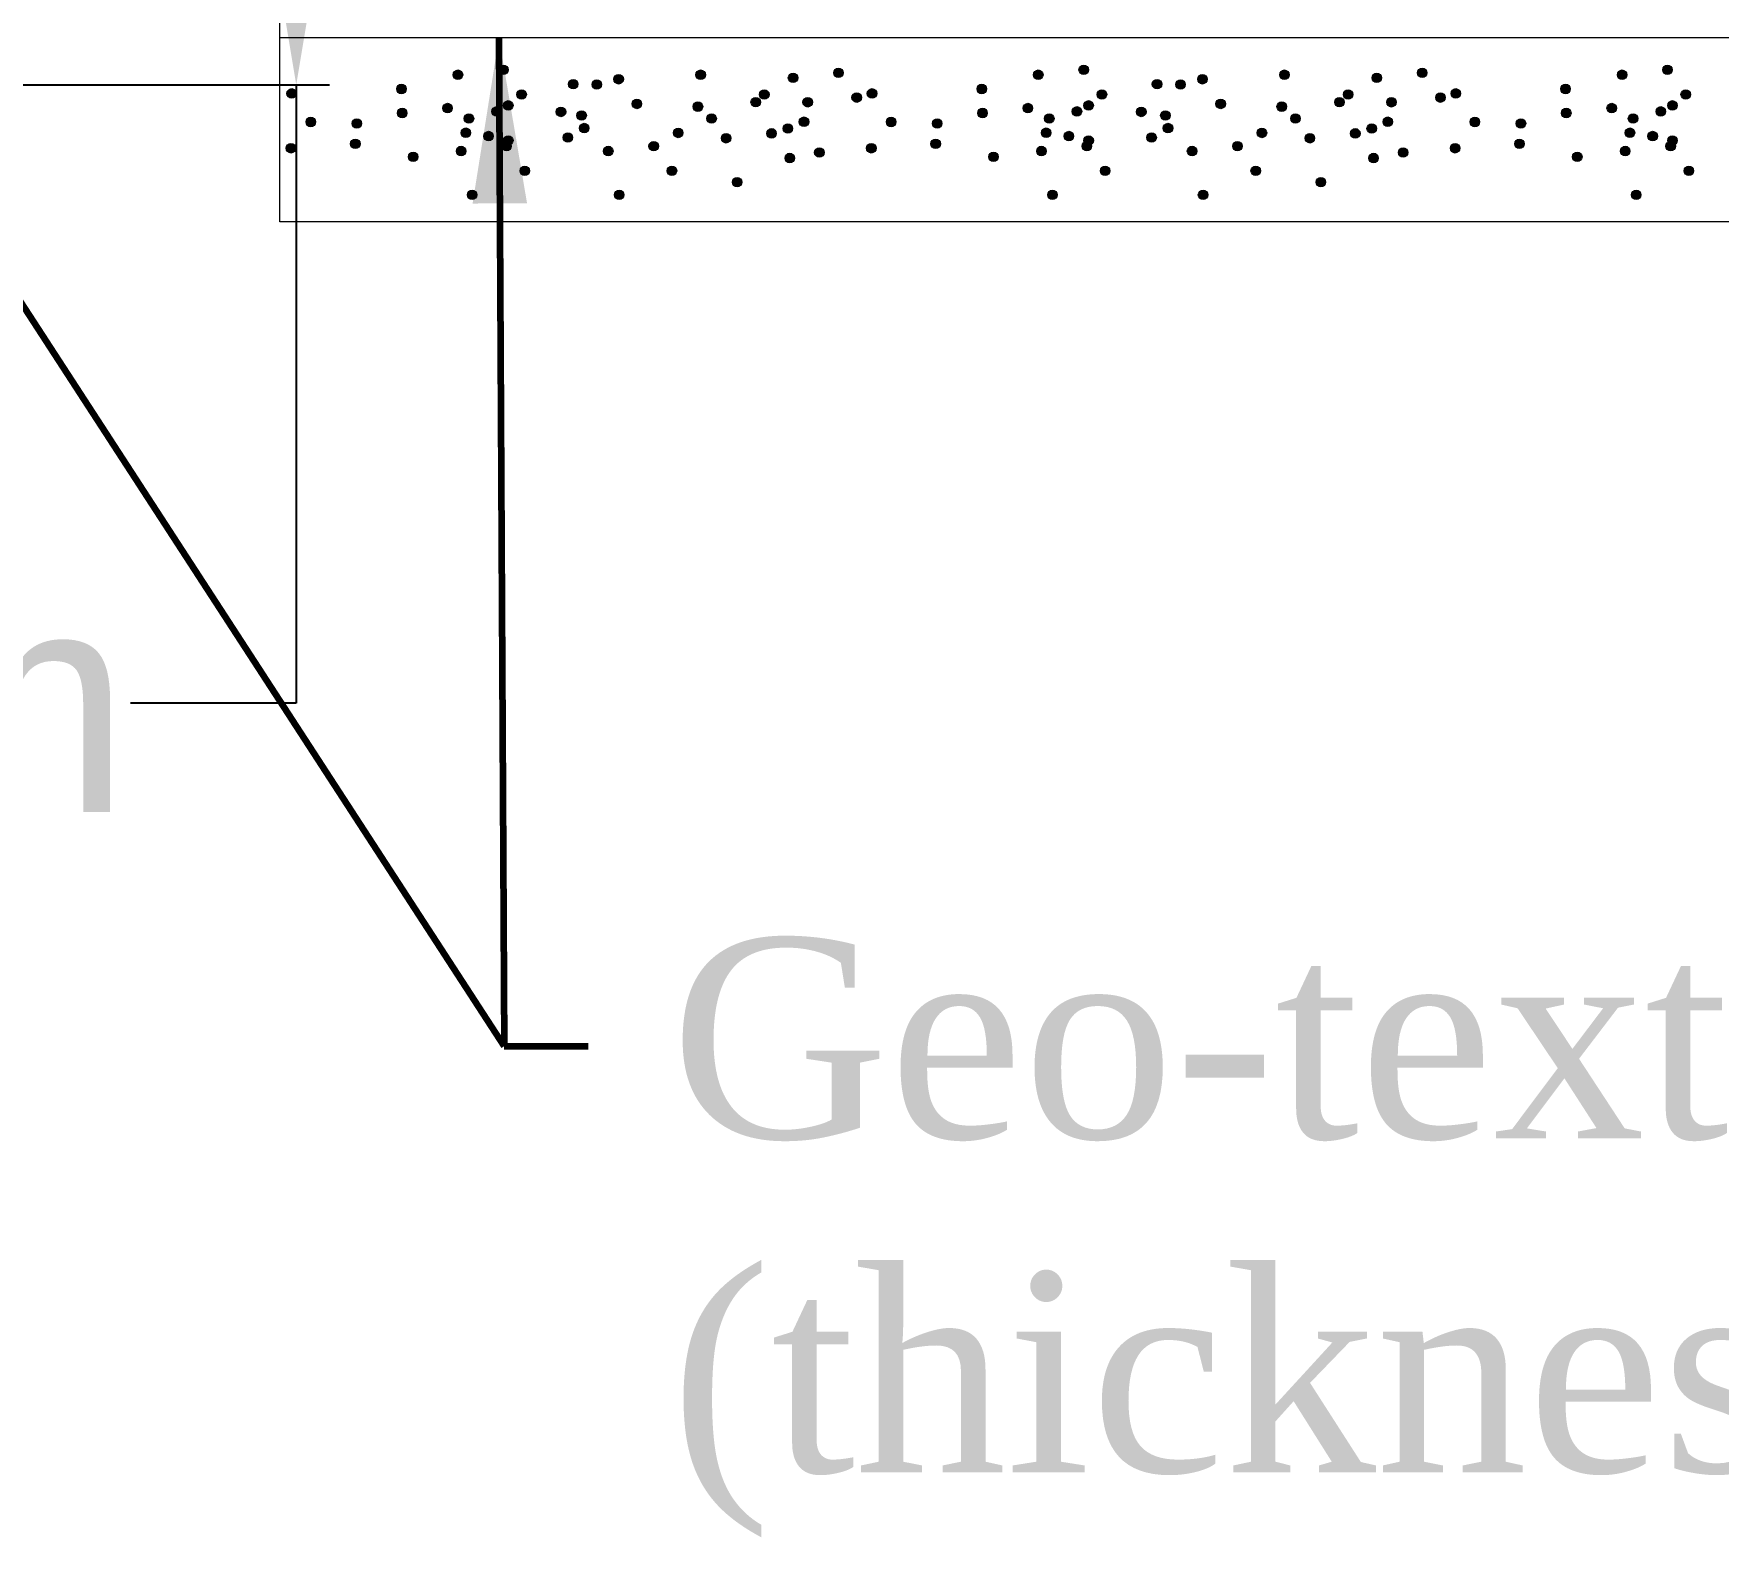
# Model space of a CAD drawing. Header units: inches. Extents: x -885 to 26362, y -28010 to 990.
# Drawn here: x 4337.89 to 4347.05, y -19628.27 to -19620.1 of the extents above; entities that cross this region are included whole.
import ezdxf

# ---------------------------------------------------------------- set-up
doc = ezdxf.new("R2010")
doc.units = ezdxf.units.IN
doc.header["$MEASUREMENT"] = 0
doc.header["$PDMODE"] = 3
doc.layers.add('LINE', color=7, linetype='Continuous')
doc.styles.get("Standard").update_dxf_attribs({"font": 'arial.ttf'})
doc.dimstyles.get("Standard").update_dxf_attribs({"dimtxt": 0.18, "dimasz": 0.18, "dimexe": 0.18, "dimexo": 0.0625, "dimgap": 0.09, "dimtad": 0, "dimtih": 1, "dimtoh": 1, "dimdec": 4, "dimzin": 0, "dimdsep": 46, "dimtxsty": 'Standard', "dimcen": 0.09, "dimadec": 0, "dimazin": 0, "dimtfac": 1, "dimtdec": 4, "dimtofl": 0, "dimtmove": 0, "dimatfit": 3, "dimfxl": 1, "dimtolj": 1, "dimtzin": 0, "dimarcsym": 0})

# ---------------------------------------------------------------- blocks, each defined once
blk = doc.blocks.new('*D69')
at = {"layer": 'Defpoints', "color": 0, "ltscale": 0.5, "transparency": 16777216}
for p in [(4336.2786, -19618.3682), (4339.3214, -19618.3682), (4336.4793, -19620.3745)]:
    blk.add_point(p, dxfattribs=at)
at = {"layer": 'LINE', "color": 7, "ltscale": 0.5, "transparency": 16777216}
for p, q in [((4336.3411, -19618.3682), (4339.5014, -19618.3682)), ((4339.3214, -19619.2682), (4339.3214, -19619.4745)), ((4336.5418, -19620.3745), (4339.5014, -19620.3745)), ((4339.3214, -19620.3745), (4339.3214, -19623.7334)), ((4339.3214, -19623.7334), (4338.4214, -19623.7334))]:
    blk.add_line(p, q, dxfattribs=at)
for points in [[(4339.1714, -19619.2682), (4339.4714, -19619.2682), (4339.3214, -19618.3682)], [(4339.1714, -19619.4745), (4339.4714, -19619.4745), (4339.3214, -19620.3745)]]:
    blk.add_solid(points, dxfattribs=at)
at = {"layer": 'LINE', "color": 7, "lineweight": 20, "ltscale": 0.5, "transparency": 16777216, "insert": (4336.0906, -19623.7334), "char_height": 1.2, "attachment_point": 5}
blk.add_mtext('\\A1;0.30m', dxfattribs=at)
blk = doc.blocks.new('*D71')
at = {"layer": 'Defpoints', "color": 0, "ltscale": 0.5, "transparency": 16777216}
for p in [(4336.2786, -19618.3682), (4339.3214, -19618.3682), (4336.4793, -19620.3745)]:
    blk.add_point(p, dxfattribs=at)
at = {"layer": 'LINE', "color": 7, "ltscale": 0.5, "transparency": 16777216}
for p, q in [((4336.3411, -19618.3682), (4339.5014, -19618.3682)), ((4339.3214, -19619.2682), (4339.3214, -19619.4745)), ((4336.5418, -19620.3745), (4339.5014, -19620.3745)), ((4339.3214, -19620.3745), (4339.3214, -19623.7334)), ((4339.3214, -19623.7334), (4338.4214, -19623.7334))]:
    blk.add_line(p, q, dxfattribs=at)
for points in [[(4339.1714, -19619.2682), (4339.4714, -19619.2682), (4339.3214, -19618.3682)], [(4339.1714, -19619.4745), (4339.4714, -19619.4745), (4339.3214, -19620.3745)]]:
    blk.add_solid(points, dxfattribs=at)
at = {"layer": 'LINE', "color": 7, "lineweight": 20, "ltscale": 0.5, "transparency": 16777216, "insert": (4336.0906, -19623.7334), "char_height": 1.2, "attachment_point": 5}
blk.add_mtext('\\A1;0.30m', dxfattribs=at)

msp = doc.modelspace()

# ---------------------------------------------------------------- hatches: boundary and pattern name
at = {"layer": 'LINE', "lineweight": 20, "ltscale": 0.5}
for points in [[(4340.225892, -19620.318897, -1), (4340.174447, -19620.318897, -1)], [(4340.225892, -19620.318897, -1), (4340.174447, -19620.318897, -1)], [(4340.472587, -19620.291997, -1), (4340.421143, -19620.291997, -1)], [(4340.472587, -19620.291997, -1), (4340.421143, -19620.291997, -1)], [(4341.544714, -19620.318897, -1), (4341.493269, -19620.318897, -1)], [(4341.544714, -19620.318897, -1), (4341.493269, -19620.318897, -1)], [(4342.046678, -19620.336176, -1), (4341.995234, -19620.336176, -1)], [(4342.046678, -19620.336176, -1), (4341.995234, -19620.336176, -1)], [(4342.293374, -19620.309275, -1), (4342.241929, -19620.309275, -1)], [(4342.293374, -19620.309275, -1), (4342.241929, -19620.309275, -1)], [(4343.379483, -19620.318897, -1), (4343.328039, -19620.318897, -1)], [(4343.379483, -19620.318897, -1), (4343.328039, -19620.318897, -1)], [(4343.626179, -19620.291997, -1), (4343.574734, -19620.291997, -1)], [(4343.626179, -19620.291997, -1), (4343.574734, -19620.291997, -1)], [(4344.716968, -19620.318897, -1), (4344.665524, -19620.318897, -1)], [(4344.716968, -19620.318897, -1), (4344.665524, -19620.318897, -1)], [(4345.218933, -19620.336176, -1), (4345.167488, -19620.336176, -1)], [(4345.218933, -19620.336176, -1), (4345.167488, -19620.336176, -1)], [(4345.465629, -19620.309275, -1), (4345.414184, -19620.309275, -1)], [(4345.465629, -19620.309275, -1), (4345.414184, -19620.309275, -1)], [(4346.551738, -19620.318897, -1), (4346.500293, -19620.318897, -1)], [(4346.551738, -19620.318897, -1), (4346.500293, -19620.318897, -1)], [(4346.798434, -19620.291997, -1), (4346.746989, -19620.291997, -1)], [(4346.798434, -19620.291997, -1), (4346.746989, -19620.291997, -1)], [(4339.322335, -19620.420358, -1), (4339.27089, -19620.420358, -1)], [(4339.322335, -19620.420358, -1), (4339.27089, -19620.420358, -1)], [(4339.918684, -19620.396552, -1), (4339.867239, -19620.396552, -1)], [(4339.918684, -19620.396552, -1), (4339.867239, -19620.396552, -1)], [(4340.571776, -19620.426047, -1), (4340.520331, -19620.426047, -1)], [(4340.571776, -19620.426047, -1), (4340.520331, -19620.426047, -1)], [(4340.852347, -19620.370733, -1), (4340.800903, -19620.370733, -1)], [(4340.852347, -19620.370733, -1), (4340.800903, -19620.370733, -1)], [(4340.978582, -19620.36279, -1), (4340.930836, -19620.381944, -1)], [(4340.978582, -19620.36279, -1), (4340.930836, -19620.381944, -1)], [(4341.099043, -19620.343832, -1), (4341.047598, -19620.343832, -1)], [(4341.099043, -19620.343832, -1), (4341.047598, -19620.343832, -1)], [(4341.890598, -19620.426047, -1), (4341.839153, -19620.426047, -1)], [(4341.890598, -19620.426047, -1), (4341.839153, -19620.426047, -1)], [(4342.475927, -19620.420358, -1), (4342.424482, -19620.420358, -1)], [(4342.475927, -19620.420358, -1), (4342.424482, -19620.420358, -1)], [(4343.072276, -19620.396552, -1), (4343.020831, -19620.396552, -1)], [(4343.072276, -19620.396552, -1), (4343.020831, -19620.396552, -1)], [(4343.725367, -19620.426047, -1), (4343.673923, -19620.426047, -1)], [(4343.725367, -19620.426047, -1), (4343.673923, -19620.426047, -1)], [(4344.024602, -19620.370733, -1), (4343.973157, -19620.370733, -1)], [(4344.024602, -19620.370733, -1), (4343.973157, -19620.370733, -1)], [(4344.150837, -19620.36279, -1), (4344.103091, -19620.381944, -1)], [(4344.150837, -19620.36279, -1), (4344.103091, -19620.381944, -1)], [(4344.271298, -19620.343832, -1), (4344.219853, -19620.343832, -1)], [(4344.271298, -19620.343832, -1), (4344.219853, -19620.343832, -1)], [(4345.062852, -19620.426047, -1), (4345.011408, -19620.426047, -1)], [(4345.062852, -19620.426047, -1), (4345.011408, -19620.426047, -1)], [(4345.648181, -19620.420358, -1), (4345.596737, -19620.420358, -1)], [(4345.648181, -19620.420358, -1), (4345.596737, -19620.420358, -1)], [(4346.24453, -19620.396552, -1), (4346.193086, -19620.396552, -1)], [(4346.24453, -19620.396552, -1), (4346.193086, -19620.396552, -1)], [(4346.897622, -19620.426047, -1), (4346.846178, -19620.426047, -1)], [(4346.897622, -19620.426047, -1), (4346.846178, -19620.426047, -1)], [(4340.169492, -19620.500143, -1), (4340.118047, -19620.500143, -1)], [(4340.169492, -19620.500143, -1), (4340.118047, -19620.500143, -1)], [(4340.436024, -19620.518138, -1), (4340.384579, -19620.518138, -1)], [(4340.436024, -19620.518138, -1), (4340.384579, -19620.518138, -1)], [(4340.49942, -19620.485509, -1), (4340.447975, -19620.485509, -1)], [(4340.49942, -19620.485509, -1), (4340.447975, -19620.485509, -1)], [(4340.785677, -19620.521232, -1), (4340.734232, -19620.521232, -1)], [(4340.785677, -19620.521232, -1), (4340.734232, -19620.521232, -1)], [(4341.198231, -19620.477883, -1), (4341.146787, -19620.477883, -1)], [(4341.198231, -19620.477883, -1), (4341.146787, -19620.477883, -1)], [(4341.52994, -19620.492528, -1), (4341.478496, -19620.492528, -1)], [(4341.52994, -19620.492528, -1), (4341.478496, -19620.492528, -1)], [(4341.843801, -19620.467985, -1), (4341.792357, -19620.467985, -1)], [(4341.843801, -19620.467985, -1), (4341.792357, -19620.467985, -1)], [(4342.126289, -19620.468722, -1), (4342.074845, -19620.468722, -1)], [(4342.126289, -19620.468722, -1), (4342.074845, -19620.468722, -1)], [(4342.392562, -19620.443326, -1), (4342.341118, -19620.443326, -1)], [(4342.392562, -19620.443326, -1), (4342.341118, -19620.443326, -1)], [(4343.323084, -19620.500143, -1), (4343.271639, -19620.500143, -1)], [(4343.323084, -19620.500143, -1), (4343.271639, -19620.500143, -1)], [(4343.589615, -19620.518138, -1), (4343.538171, -19620.518138, -1)], [(4343.589615, -19620.518138, -1), (4343.538171, -19620.518138, -1)], [(4343.653011, -19620.485509, -1), (4343.601567, -19620.485509, -1)], [(4343.653011, -19620.485509, -1), (4343.601567, -19620.485509, -1)], [(4343.939269, -19620.521232, -1), (4343.887824, -19620.521232, -1)], [(4343.939269, -19620.521232, -1), (4343.887824, -19620.521232, -1)], [(4344.370486, -19620.477883, -1), (4344.319042, -19620.477883, -1)], [(4344.370486, -19620.477883, -1), (4344.319042, -19620.477883, -1)], [(4344.702195, -19620.492528, -1), (4344.65075, -19620.492528, -1)], [(4344.702195, -19620.492528, -1), (4344.65075, -19620.492528, -1)], [(4345.016056, -19620.467985, -1), (4344.964612, -19620.467985, -1)], [(4345.016056, -19620.467985, -1), (4344.964612, -19620.467985, -1)], [(4345.298544, -19620.468722, -1), (4345.2471, -19620.468722, -1)], [(4345.298544, -19620.468722, -1), (4345.2471, -19620.468722, -1)], [(4345.564817, -19620.443326, -1), (4345.513373, -19620.443326, -1)], [(4345.564817, -19620.443326, -1), (4345.513373, -19620.443326, -1)], [(4346.495338, -19620.500143, -1), (4346.443894, -19620.500143, -1)], [(4346.495338, -19620.500143, -1), (4346.443894, -19620.500143, -1)], [(4346.76187, -19620.518138, -1), (4346.710425, -19620.518138, -1)], [(4346.76187, -19620.518138, -1), (4346.710425, -19620.518138, -1)], [(4346.825266, -19620.485509, -1), (4346.773822, -19620.485509, -1)], [(4346.825266, -19620.485509, -1), (4346.773822, -19620.485509, -1)], [(4339.42591, -19620.575872, -1), (4339.374465, -19620.575872, -1)], [(4339.42591, -19620.575872, -1), (4339.374465, -19620.575872, -1)], [(4339.676375, -19620.583957, -1), (4339.62493, -19620.583957, -1)], [(4339.676375, -19620.583957, -1), (4339.62493, -19620.583957, -1)], [(4339.922796, -19620.527044, -1), (4339.871352, -19620.527044, -1)], [(4339.922796, -19620.527044, -1), (4339.871352, -19620.527044, -1)], [(4340.285518, -19620.55701, -1), (4340.234074, -19620.55701, -1)], [(4340.285518, -19620.55701, -1), (4340.234074, -19620.55701, -1)], [(4340.897815, -19620.540155, -1), (4340.84637, -19620.540155, -1)], [(4340.897815, -19620.540155, -1), (4340.84637, -19620.540155, -1)], [(4340.911974, -19620.608845, -1), (4340.860529, -19620.608845, -1)], [(4340.911974, -19620.608845, -1), (4340.860529, -19620.608845, -1)], [(4341.60434, -19620.55701, -1), (4341.552896, -19620.55701, -1)], [(4341.60434, -19620.55701, -1), (4341.552896, -19620.55701, -1)], [(4342.018945, -19620.611595, -1), (4341.9675, -19620.611595, -1)], [(4342.018945, -19620.611595, -1), (4341.9675, -19620.611595, -1)], [(4342.106305, -19620.574289, -1), (4342.05486, -19620.574289, -1)], [(4342.106305, -19620.574289, -1), (4342.05486, -19620.574289, -1)], [(4342.579502, -19620.575872, -1), (4342.528057, -19620.575872, -1)], [(4342.579502, -19620.575872, -1), (4342.528057, -19620.575872, -1)], [(4342.829967, -19620.583957, -1), (4342.778522, -19620.583957, -1)], [(4342.829967, -19620.583957, -1), (4342.778522, -19620.583957, -1)], [(4343.076388, -19620.527044, -1), (4343.024943, -19620.527044, -1)], [(4343.076388, -19620.527044, -1), (4343.024943, -19620.527044, -1)], [(4343.43911, -19620.55701, -1), (4343.387665, -19620.55701, -1)], [(4343.43911, -19620.55701, -1), (4343.387665, -19620.55701, -1)], [(4344.07007, -19620.540155, -1), (4344.018625, -19620.540155, -1)], [(4344.07007, -19620.540155, -1), (4344.018625, -19620.540155, -1)], [(4344.084229, -19620.608845, -1), (4344.032784, -19620.608845, -1)], [(4344.084229, -19620.608845, -1), (4344.032784, -19620.608845, -1)], [(4344.776595, -19620.55701, -1), (4344.72515, -19620.55701, -1)], [(4344.776595, -19620.55701, -1), (4344.72515, -19620.55701, -1)], [(4345.1912, -19620.611595, -1), (4345.139755, -19620.611595, -1)], [(4345.1912, -19620.611595, -1), (4345.139755, -19620.611595, -1)], [(4345.27856, -19620.574289, -1), (4345.227115, -19620.574289, -1)], [(4345.27856, -19620.574289, -1), (4345.227115, -19620.574289, -1)], [(4345.751756, -19620.575872, -1), (4345.700312, -19620.575872, -1)], [(4345.751756, -19620.575872, -1), (4345.700312, -19620.575872, -1)], [(4346.002221, -19620.583957, -1), (4345.950777, -19620.583957, -1)], [(4346.002221, -19620.583957, -1), (4345.950777, -19620.583957, -1)], [(4346.248643, -19620.527044, -1), (4346.197198, -19620.527044, -1)], [(4346.248643, -19620.527044, -1), (4346.197198, -19620.527044, -1)], [(4346.611365, -19620.55701, -1), (4346.55992, -19620.55701, -1)], [(4346.611365, -19620.55701, -1), (4346.55992, -19620.55701, -1)], [(4339.668219, -19620.694194, -1), (4339.616774, -19620.694194, -1)], [(4339.668219, -19620.694194, -1), (4339.616774, -19620.694194, -1)], [(4340.26868, -19620.634194, -1), (4340.217236, -19620.634194, -1)], [(4340.26868, -19620.634194, -1), (4340.217236, -19620.634194, -1)], [(4340.392091, -19620.652195, -1), (4340.340647, -19620.652195, -1)], [(4340.392091, -19620.652195, -1), (4340.340647, -19620.652195, -1)], [(4340.489896, -19620.706681, -1), (4340.438451, -19620.706681, -1)], [(4340.489896, -19620.706681, -1), (4340.438451, -19620.706681, -1)], [(4340.499436, -19620.676009, -1), (4340.447991, -19620.676009, -1)], [(4340.499436, -19620.676009, -1), (4340.447991, -19620.676009, -1)], [(4340.821229, -19620.650748, -1), (4340.773483, -19620.669902, -1)], [(4340.821229, -19620.650748, -1), (4340.773483, -19620.669902, -1)], [(4341.289444, -19620.706681, -1), (4341.238, -19620.706681, -1)], [(4341.289444, -19620.706681, -1), (4341.238, -19620.706681, -1)], [(4341.422596, -19620.635402, -1), (4341.371151, -19620.635402, -1)], [(4341.422596, -19620.635402, -1), (4341.371151, -19620.635402, -1)], [(4341.683186, -19620.664467, -1), (4341.631742, -19620.664467, -1)], [(4341.683186, -19620.664467, -1), (4341.631742, -19620.664467, -1)], [(4341.929882, -19620.637567, -1), (4341.878437, -19620.637567, -1)], [(4341.929882, -19620.637567, -1), (4341.878437, -19620.637567, -1)], [(4342.821811, -19620.694194, -1), (4342.770366, -19620.694194, -1)], [(4342.821811, -19620.694194, -1), (4342.770366, -19620.694194, -1)], [(4343.422272, -19620.634194, -1), (4343.370827, -19620.634194, -1)], [(4343.422272, -19620.634194, -1), (4343.370827, -19620.634194, -1)], [(4343.545683, -19620.652195, -1), (4343.494239, -19620.652195, -1)], [(4343.545683, -19620.652195, -1), (4343.494239, -19620.652195, -1)], [(4343.643488, -19620.706681, -1), (4343.592043, -19620.706681, -1)], [(4343.643488, -19620.706681, -1), (4343.592043, -19620.706681, -1)], [(4343.653028, -19620.676009, -1), (4343.601583, -19620.676009, -1)], [(4343.653028, -19620.676009, -1), (4343.601583, -19620.676009, -1)], [(4343.993484, -19620.650748, -1), (4343.945738, -19620.669902, -1)], [(4343.993484, -19620.650748, -1), (4343.945738, -19620.669902, -1)], [(4344.461699, -19620.706681, -1), (4344.410255, -19620.706681, -1)], [(4344.461699, -19620.706681, -1), (4344.410255, -19620.706681, -1)], [(4344.594851, -19620.635402, -1), (4344.543406, -19620.635402, -1)], [(4344.594851, -19620.635402, -1), (4344.543406, -19620.635402, -1)], [(4344.855441, -19620.664467, -1), (4344.803997, -19620.664467, -1)], [(4344.855441, -19620.664467, -1), (4344.803997, -19620.664467, -1)], [(4345.102137, -19620.637567, -1), (4345.050692, -19620.637567, -1)], [(4345.102137, -19620.637567, -1), (4345.050692, -19620.637567, -1)], [(4345.994065, -19620.694194, -1), (4345.942621, -19620.694194, -1)], [(4345.994065, -19620.694194, -1), (4345.942621, -19620.694194, -1)], [(4346.594527, -19620.634194, -1), (4346.543082, -19620.634194, -1)], [(4346.594527, -19620.634194, -1), (4346.543082, -19620.634194, -1)], [(4346.717938, -19620.652195, -1), (4346.666493, -19620.652195, -1)], [(4346.717938, -19620.652195, -1), (4346.666493, -19620.652195, -1)], [(4346.815743, -19620.706681, -1), (4346.764298, -19620.706681, -1)], [(4346.815743, -19620.706681, -1), (4346.764298, -19620.706681, -1)], [(4346.825282, -19620.676009, -1), (4346.773838, -19620.676009, -1)], [(4346.825282, -19620.676009, -1), (4346.773838, -19620.676009, -1)], [(4339.318566, -19620.718745, -1), (4339.267121, -19620.718745, -1)], [(4339.318566, -19620.718745, -1), (4339.267121, -19620.718745, -1)], [(4339.982423, -19620.765157, -1), (4339.930978, -19620.765157, -1)], [(4339.982423, -19620.765157, -1), (4339.930978, -19620.765157, -1)], [(4340.2432, -19620.733581, -1), (4340.191756, -19620.733581, -1)], [(4340.2432, -19620.733581, -1), (4340.191756, -19620.733581, -1)], [(4341.042749, -19620.733581, -1), (4340.991304, -19620.733581, -1)], [(4341.042749, -19620.733581, -1), (4340.991304, -19620.733581, -1)], [(4342.02907, -19620.771617, -1), (4341.977626, -19620.771617, -1)], [(4342.02907, -19620.771617, -1), (4341.977626, -19620.771617, -1)], [(4342.189685, -19620.741821, -1), (4342.138241, -19620.741821, -1)], [(4342.189685, -19620.741821, -1), (4342.138241, -19620.741821, -1)], [(4342.472157, -19620.718745, -1), (4342.420713, -19620.718745, -1)], [(4342.472157, -19620.718745, -1), (4342.420713, -19620.718745, -1)], [(4343.136015, -19620.765157, -1), (4343.08457, -19620.765157, -1)], [(4343.136015, -19620.765157, -1), (4343.08457, -19620.765157, -1)], [(4343.396792, -19620.733581, -1), (4343.345347, -19620.733581, -1)], [(4343.396792, -19620.733581, -1), (4343.345347, -19620.733581, -1)], [(4344.215004, -19620.733581, -1), (4344.163559, -19620.733581, -1)], [(4344.215004, -19620.733581, -1), (4344.163559, -19620.733581, -1)], [(4345.201325, -19620.771617, -1), (4345.149881, -19620.771617, -1)], [(4345.201325, -19620.771617, -1), (4345.149881, -19620.771617, -1)], [(4345.36194, -19620.741821, -1), (4345.310496, -19620.741821, -1)], [(4345.36194, -19620.741821, -1), (4345.310496, -19620.741821, -1)], [(4345.644412, -19620.718745, -1), (4345.592967, -19620.718745, -1)], [(4345.644412, -19620.718745, -1), (4345.592967, -19620.718745, -1)], [(4346.308269, -19620.765157, -1), (4346.256825, -19620.765157, -1)], [(4346.308269, -19620.765157, -1), (4346.256825, -19620.765157, -1)], [(4346.569047, -19620.733581, -1), (4346.517602, -19620.733581, -1)], [(4346.569047, -19620.733581, -1), (4346.517602, -19620.733581, -1)], [(4340.589084, -19620.840731, -1), (4340.53764, -19620.840731, -1)], [(4340.589084, -19620.840731, -1), (4340.53764, -19620.840731, -1)], [(4341.388633, -19620.840731, -1), (4341.337188, -19620.840731, -1)], [(4341.388633, -19620.840731, -1), (4341.337188, -19620.840731, -1)], [(4343.742676, -19620.840731, -1), (4343.691232, -19620.840731, -1)], [(4343.742676, -19620.840731, -1), (4343.691232, -19620.840731, -1)], [(4344.560888, -19620.840731, -1), (4344.509443, -19620.840731, -1)], [(4344.560888, -19620.840731, -1), (4344.509443, -19620.840731, -1)], [(4346.914931, -19620.840731, -1), (4346.863486, -19620.840731, -1)], [(4346.914931, -19620.840731, -1), (4346.863486, -19620.840731, -1)], [(4340.302827, -19620.971694, -1), (4340.251383, -19620.971694, -1)], [(4340.302827, -19620.971694, -1), (4340.251383, -19620.971694, -1)], [(4341.102376, -19620.971694, -1), (4341.050931, -19620.971694, -1)], [(4341.102376, -19620.971694, -1), (4341.050931, -19620.971694, -1)], [(4341.742813, -19620.90258, -1), (4341.691368, -19620.90258, -1)], [(4341.742813, -19620.90258, -1), (4341.691368, -19620.90258, -1)], [(4343.456419, -19620.971694, -1), (4343.404974, -19620.971694, -1)], [(4343.456419, -19620.971694, -1), (4343.404974, -19620.971694, -1)], [(4344.27463, -19620.971694, -1), (4344.223186, -19620.971694, -1)], [(4344.27463, -19620.971694, -1), (4344.223186, -19620.971694, -1)], [(4344.915068, -19620.90258, -1), (4344.863623, -19620.90258, -1)], [(4344.915068, -19620.90258, -1), (4344.863623, -19620.90258, -1)], [(4346.628674, -19620.971694, -1), (4346.577229, -19620.971694, -1)], [(4346.628674, -19620.971694, -1), (4346.577229, -19620.971694, -1)]]:
    msp.add_hatch(color=7, dxfattribs=at).paths.add_polyline_path(points)

# ---------------------------------------------------------------- linework, layer by layer
at = {"layer": 'LINE', "color": 7, "lineweight": 20, "ltscale": 0.5}
for p, q in [((4339.231833, -19621.118106), (4339.231833, -19616.361467)), ((4339.231833, -19621.118106), (4339.231833, -19616.361467)), ((4354.961782, -19620.118106), (4339.231833, -19620.118106)), ((4354.961782, -19620.118106), (4339.231833, -19620.118106)), ((4339.22656, -19620.374461), (4336.479266, -19620.374461)), ((4339.22656, -19620.374461), (4336.479266, -19620.374461)), ((4354.7692, -19621.118106), (4339.231833, -19621.118106)), ((4354.7692, -19621.118106), (4339.231833, -19621.118106))]:
    msp.add_line(p, q, dxfattribs=at)
for centre in [(4340.200169, -19620.318897), (4340.200169, -19620.318897), (4340.446865, -19620.291997), (4340.446865, -19620.291997), (4341.518991, -19620.318897), (4341.518991, -19620.318897), (4342.020956, -19620.336176), (4342.020956, -19620.336176), (4342.267652, -19620.309275), (4342.267652, -19620.309275), (4343.353761, -19620.318897), (4343.353761, -19620.318897), (4343.600457, -19620.291997), (4343.600457, -19620.291997), (4344.691246, -19620.318897), (4344.691246, -19620.318897), (4345.193211, -19620.336176), (4345.193211, -19620.336176), (4345.439906, -19620.309275), (4345.439906, -19620.309275), (4346.526016, -19620.318897), (4346.526016, -19620.318897), (4346.772711, -19620.291997), (4346.772711, -19620.291997), (4339.296613, -19620.420358), (4339.296613, -19620.420358), (4339.892962, -19620.396552), (4339.892962, -19620.396552), (4340.546053, -19620.426047), (4340.546053, -19620.426047), (4340.826625, -19620.370733), (4340.826625, -19620.370733), (4340.954709, -19620.372367), (4340.954709, -19620.372367), (4341.073321, -19620.343832), (4341.073321, -19620.343832), (4341.864875, -19620.426047), (4341.864875, -19620.426047), (4342.450204, -19620.420358), (4342.450204, -19620.420358), (4343.046553, -19620.396552), (4343.046553, -19620.396552), (4343.699645, -19620.426047), (4343.699645, -19620.426047), (4343.99888, -19620.370733), (4343.99888, -19620.370733), (4344.126964, -19620.372367), (4344.126964, -19620.372367), (4344.245575, -19620.343832), (4344.245575, -19620.343832), (4345.03713, -19620.426047), (4345.03713, -19620.426047), (4345.622459, -19620.420358), (4345.622459, -19620.420358), (4346.218808, -19620.396552), (4346.218808, -19620.396552), (4346.8719, -19620.426047), (4346.8719, -19620.426047), (4340.14377, -19620.500143), (4340.14377, -19620.500143), (4340.410301, -19620.518138), (4340.410301, -19620.518138), (4340.473697, -19620.485509), (4340.473697, -19620.485509), (4340.759955, -19620.521232), (4340.759955, -19620.521232), (4341.172509, -19620.477883), (4341.172509, -19620.477883), (4341.504218, -19620.492528), (4341.504218, -19620.492528), (4341.818079, -19620.467985), (4341.818079, -19620.467985), (4342.100567, -19620.468722), (4342.100567, -19620.468722), (4342.36684, -19620.443326), (4342.36684, -19620.443326), (4343.297361, -19620.500143), (4343.297361, -19620.500143), (4343.563893, -19620.518138), (4343.563893, -19620.518138), (4343.627289, -19620.485509), (4343.627289, -19620.485509), (4343.913546, -19620.521232), (4343.913546, -19620.521232), (4344.344764, -19620.477883), (4344.344764, -19620.477883), (4344.676473, -19620.492528), (4344.676473, -19620.492528), (4344.990334, -19620.467985), (4344.990334, -19620.467985), (4345.272822, -19620.468722), (4345.272822, -19620.468722), (4345.539095, -19620.443326), (4345.539095, -19620.443326), (4346.469616, -19620.500143), (4346.469616, -19620.500143), (4346.736148, -19620.518138), (4346.736148, -19620.518138), (4346.799544, -19620.485509), (4346.799544, -19620.485509), (4339.400188, -19620.575872), (4339.400188, -19620.575872), (4339.650653, -19620.583957), (4339.650653, -19620.583957), (4339.897074, -19620.527044), (4339.897074, -19620.527044), (4340.259796, -19620.55701), (4340.259796, -19620.55701), (4340.872093, -19620.540155), (4340.872093, -19620.540155), (4340.886252, -19620.608845), (4340.886252, -19620.608845), (4341.578618, -19620.55701), (4341.578618, -19620.55701), (4341.993223, -19620.611595), (4341.993223, -19620.611595), (4342.080583, -19620.574289), (4342.080583, -19620.574289), (4342.553779, -19620.575872), (4342.553779, -19620.575872), (4342.804244, -19620.583957), (4342.804244, -19620.583957), (4343.050666, -19620.527044), (4343.050666, -19620.527044), (4343.413388, -19620.55701), (4343.413388, -19620.55701), (4344.044347, -19620.540155), (4344.044347, -19620.540155), (4344.058507, -19620.608845), (4344.058507, -19620.608845), (4344.750873, -19620.55701), (4344.750873, -19620.55701), (4345.165477, -19620.611595), (4345.165477, -19620.611595), (4345.252838, -19620.574289), (4345.252838, -19620.574289), (4345.726034, -19620.575872), (4345.726034, -19620.575872), (4345.976499, -19620.583957), (4345.976499, -19620.583957), (4346.22292, -19620.527044), (4346.22292, -19620.527044), (4346.585642, -19620.55701), (4346.585642, -19620.55701), (4339.642497, -19620.694194), (4339.642497, -19620.694194), (4340.242958, -19620.634194), (4340.242958, -19620.634194), (4340.366369, -19620.652195), (4340.366369, -19620.652195), (4340.464174, -19620.706681), (4340.464174, -19620.706681), (4340.473714, -19620.676009), (4340.473714, -19620.676009), (4340.797356, -19620.660325), (4340.797356, -19620.660325), (4341.263722, -19620.706681), (4341.263722, -19620.706681), (4341.396873, -19620.635402), (4341.396873, -19620.635402), (4341.657464, -19620.664467), (4341.657464, -19620.664467), (4341.90416, -19620.637567), (4341.90416, -19620.637567), (4342.796088, -19620.694194), (4342.796088, -19620.694194), (4343.39655, -19620.634194), (4343.39655, -19620.634194), (4343.519961, -19620.652195), (4343.519961, -19620.652195), (4343.617765, -19620.706681), (4343.617765, -19620.706681), (4343.627305, -19620.676009), (4343.627305, -19620.676009), (4343.969611, -19620.660325), (4343.969611, -19620.660325), (4344.435977, -19620.706681), (4344.435977, -19620.706681), (4344.569128, -19620.635402), (4344.569128, -19620.635402), (4344.829719, -19620.664467), (4344.829719, -19620.664467), (4345.076414, -19620.637567), (4345.076414, -19620.637567), (4345.968343, -19620.694194), (4345.968343, -19620.694194), (4346.568805, -19620.634194), (4346.568805, -19620.634194), (4346.692216, -19620.652195), (4346.692216, -19620.652195), (4346.79002, -19620.706681), (4346.79002, -19620.706681), (4346.79956, -19620.676009), (4346.79956, -19620.676009), (4339.292843, -19620.718745), (4339.292843, -19620.718745), (4339.956701, -19620.765157), (4339.956701, -19620.765157), (4340.217478, -19620.733581), (4340.217478, -19620.733581), (4341.017026, -19620.733581), (4341.017026, -19620.733581), (4342.003348, -19620.771617), (4342.003348, -19620.771617), (4342.163963, -19620.741821), (4342.163963, -19620.741821), (4342.446435, -19620.718745), (4342.446435, -19620.718745), (4343.110292, -19620.765157), (4343.110292, -19620.765157), (4343.37107, -19620.733581), (4343.37107, -19620.733581), (4344.189281, -19620.733581), (4344.189281, -19620.733581), (4345.175603, -19620.771617), (4345.175603, -19620.771617), (4345.336218, -19620.741821), (4345.336218, -19620.741821), (4345.61869, -19620.718745), (4345.61869, -19620.718745), (4346.282547, -19620.765157), (4346.282547, -19620.765157), (4346.543325, -19620.733581), (4346.543325, -19620.733581), (4340.563362, -19620.840731), (4340.563362, -19620.840731), (4341.362911, -19620.840731), (4341.362911, -19620.840731), (4343.716954, -19620.840731), (4343.716954, -19620.840731), (4344.535165, -19620.840731), (4344.535165, -19620.840731), (4346.889209, -19620.840731), (4346.889209, -19620.840731), (4340.277105, -19620.971694), (4340.277105, -19620.971694), (4341.076653, -19620.971694), (4341.076653, -19620.971694), (4341.717091, -19620.90258), (4341.717091, -19620.90258), (4343.430697, -19620.971694), (4343.430697, -19620.971694), (4344.248908, -19620.971694), (4344.248908, -19620.971694), (4344.889346, -19620.90258), (4344.889346, -19620.90258), (4346.602951, -19620.971694), (4346.602951, -19620.971694)]:
    msp.add_circle(centre, 0.025722, dxfattribs=at)

# ---------------------------------------------------------------- texts
at = {"layer": 'LINE', "color": 7, "lineweight": 20, "ltscale": 0.5, "insert": (4340.942851, -19625.009023), "char_height": 1.08842386, "width": 26.02178806, "attachment_point": 1}
msp.add_mtext('{\\fTimes New Roman|b0|i0|c0|p18; Geo-textile filter\\P (thickness >= 3.00 mm)}', dxfattribs=at)
msp.add_mtext('{\\fTimes New Roman|b0|i0|c0|p18; Geo-textile filter\\P (thickness >= 3.00 mm)}', dxfattribs=at)

# ---------------------------------------------------------------- dimensions: what is measured, and where the dimension line sits
at = {"layer": 'LINE', "color": 7, "lineweight": 20, "ltscale": 0.5}
for picture in ['*D69', '*D71']:
    dim = msp.add_linear_dim(base=(4339.321389, -19618.368204), p1=(4336.479266, -19620.374461), p2=(4336.278592, -19618.368204), angle=90, text='0.30m', dimstyle='Standard', override={"dimtxt": 1.2, "dimasz": 0.9, "dimclrd": 7, "dimclre": 7, "dimclrt": 7, "dimlwd": 65535, "dimlwe": 65535}, dxfattribs=at)
    dim.commit()
    dim.dimension.update_dxf_attribs({"geometry": picture, "text_midpoint": (4336.090598, -19623.733432), "dimtype": 160})

# ---------------------------------------------------------------- leaders
for points in [[(4340.422945, -19620.118106), (4340.451222, -19625.597336), (4340.90746, -19625.597336)], [(4340.422945, -19620.118106), (4340.451222, -19625.597336), (4340.90746, -19625.597336)], [(4337.056762, -19620.374461), (4340.451222, -19625.597336)], [(4337.056762, -19620.374461), (4340.451222, -19625.597336)]]:
    msp.add_leader(points, dimstyle='Standard', override={"dimtxt": 1.2, "dimasz": 0.9, "dimclrd": 7, "dimclre": 7, "dimclrt": 7, "dimlwd": 65535, "dimlwe": 65535}, dxfattribs=at)

doc.saveas('drawing.dxf')
